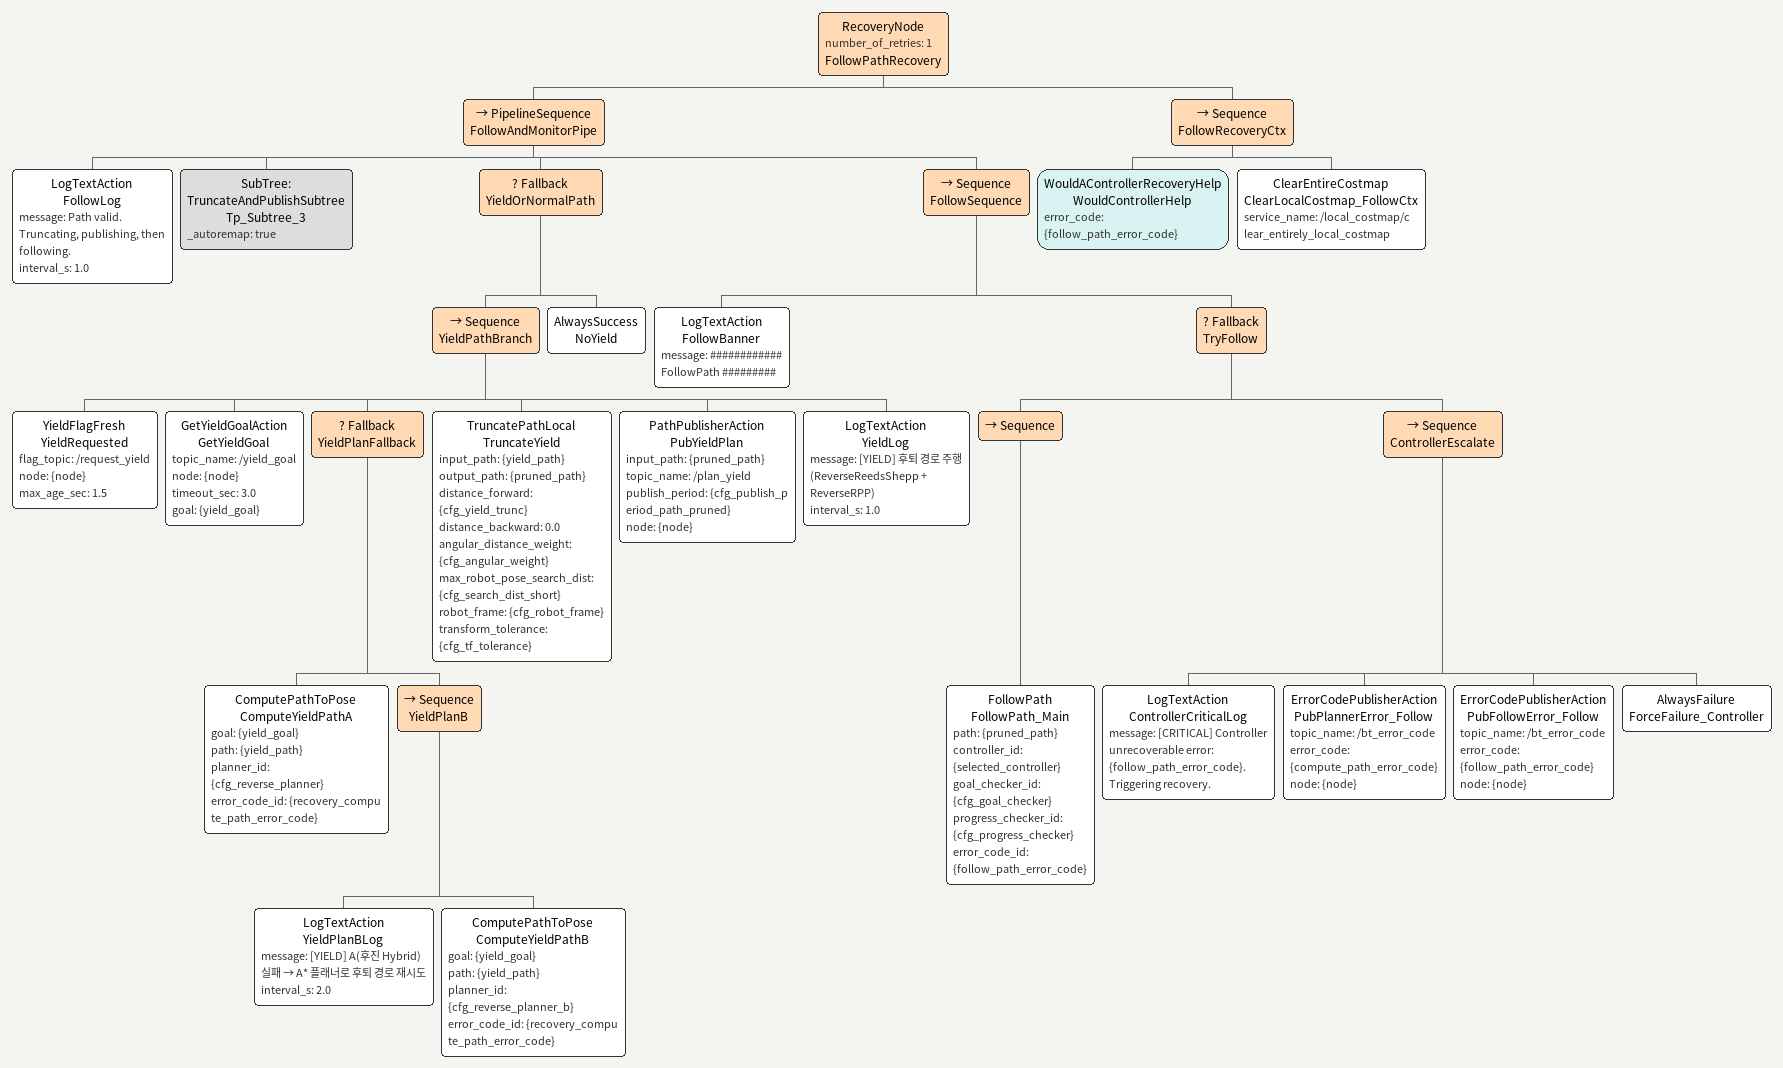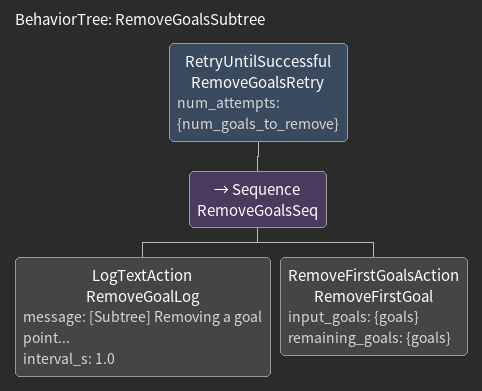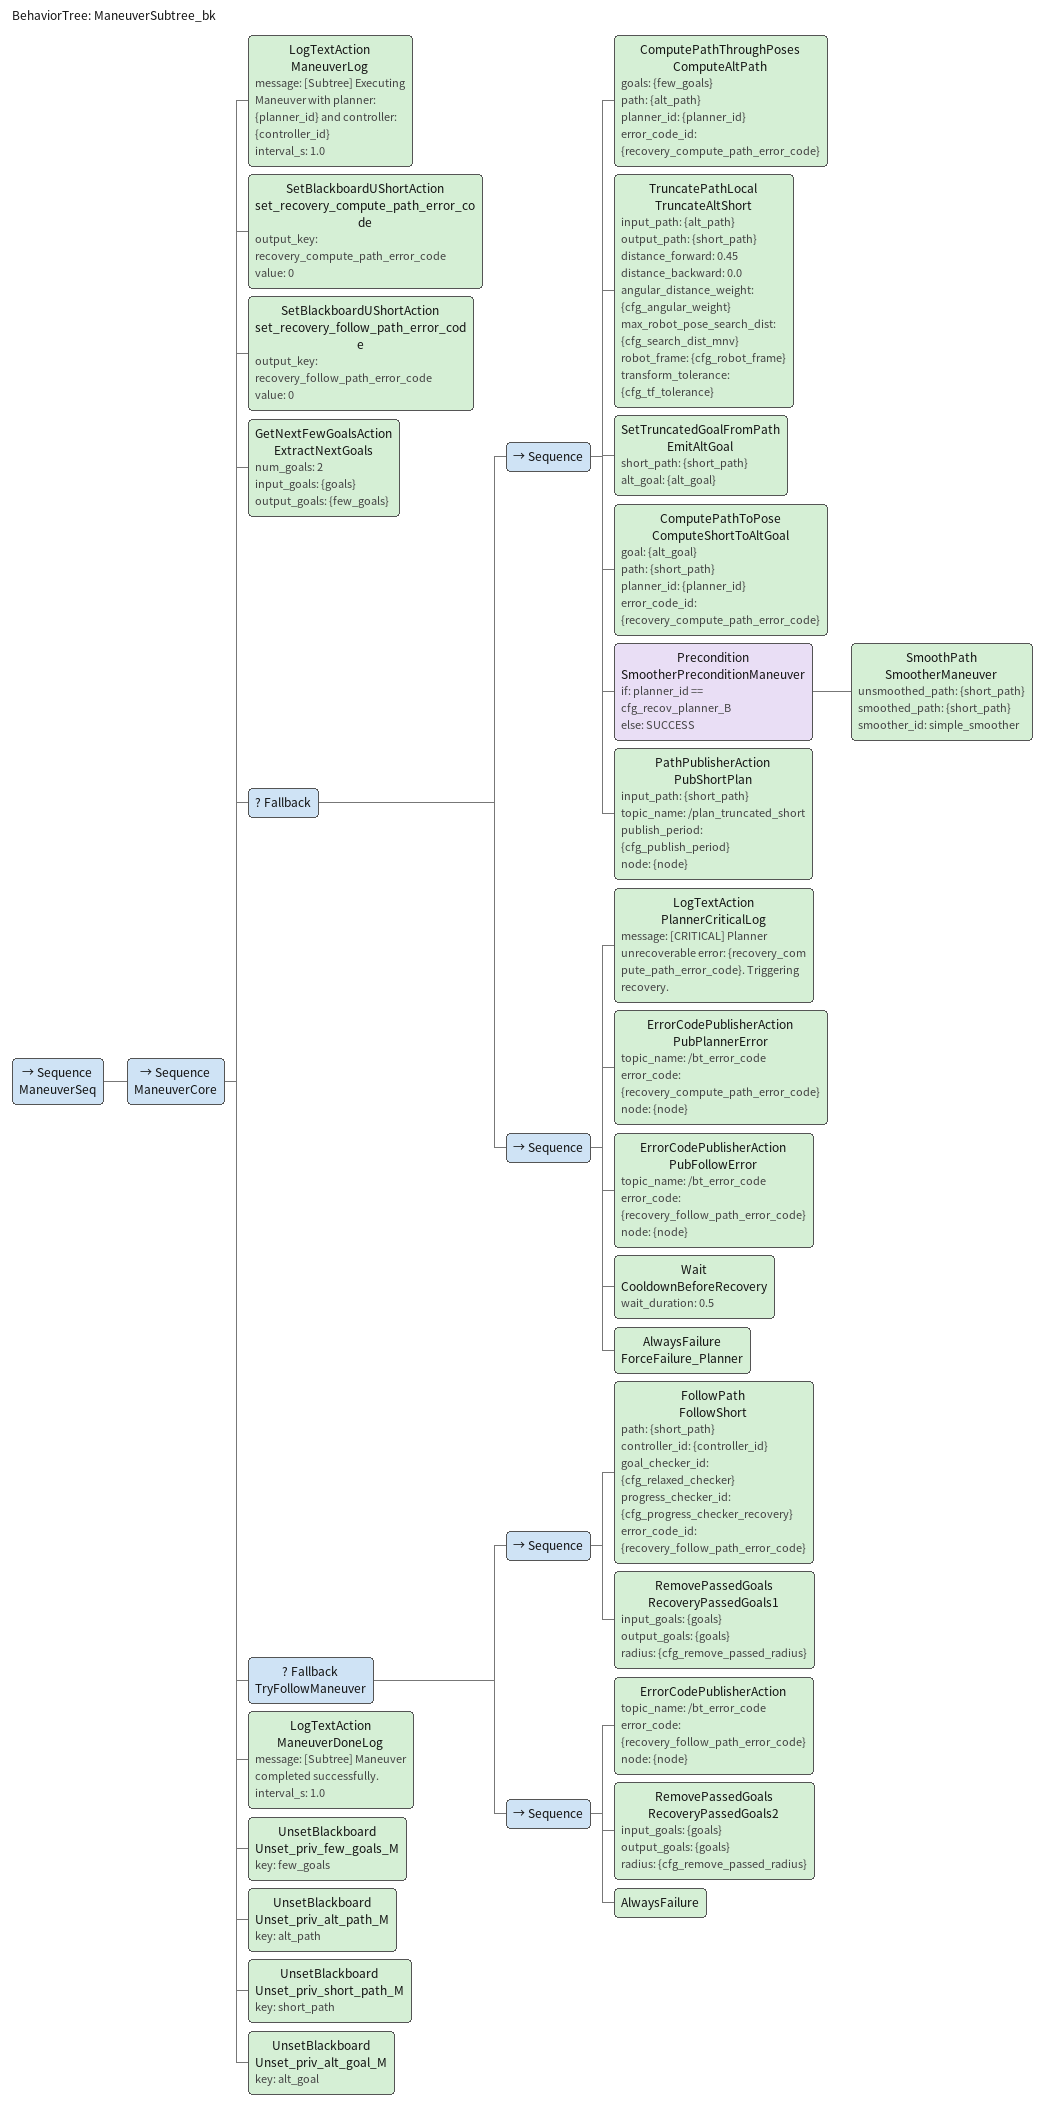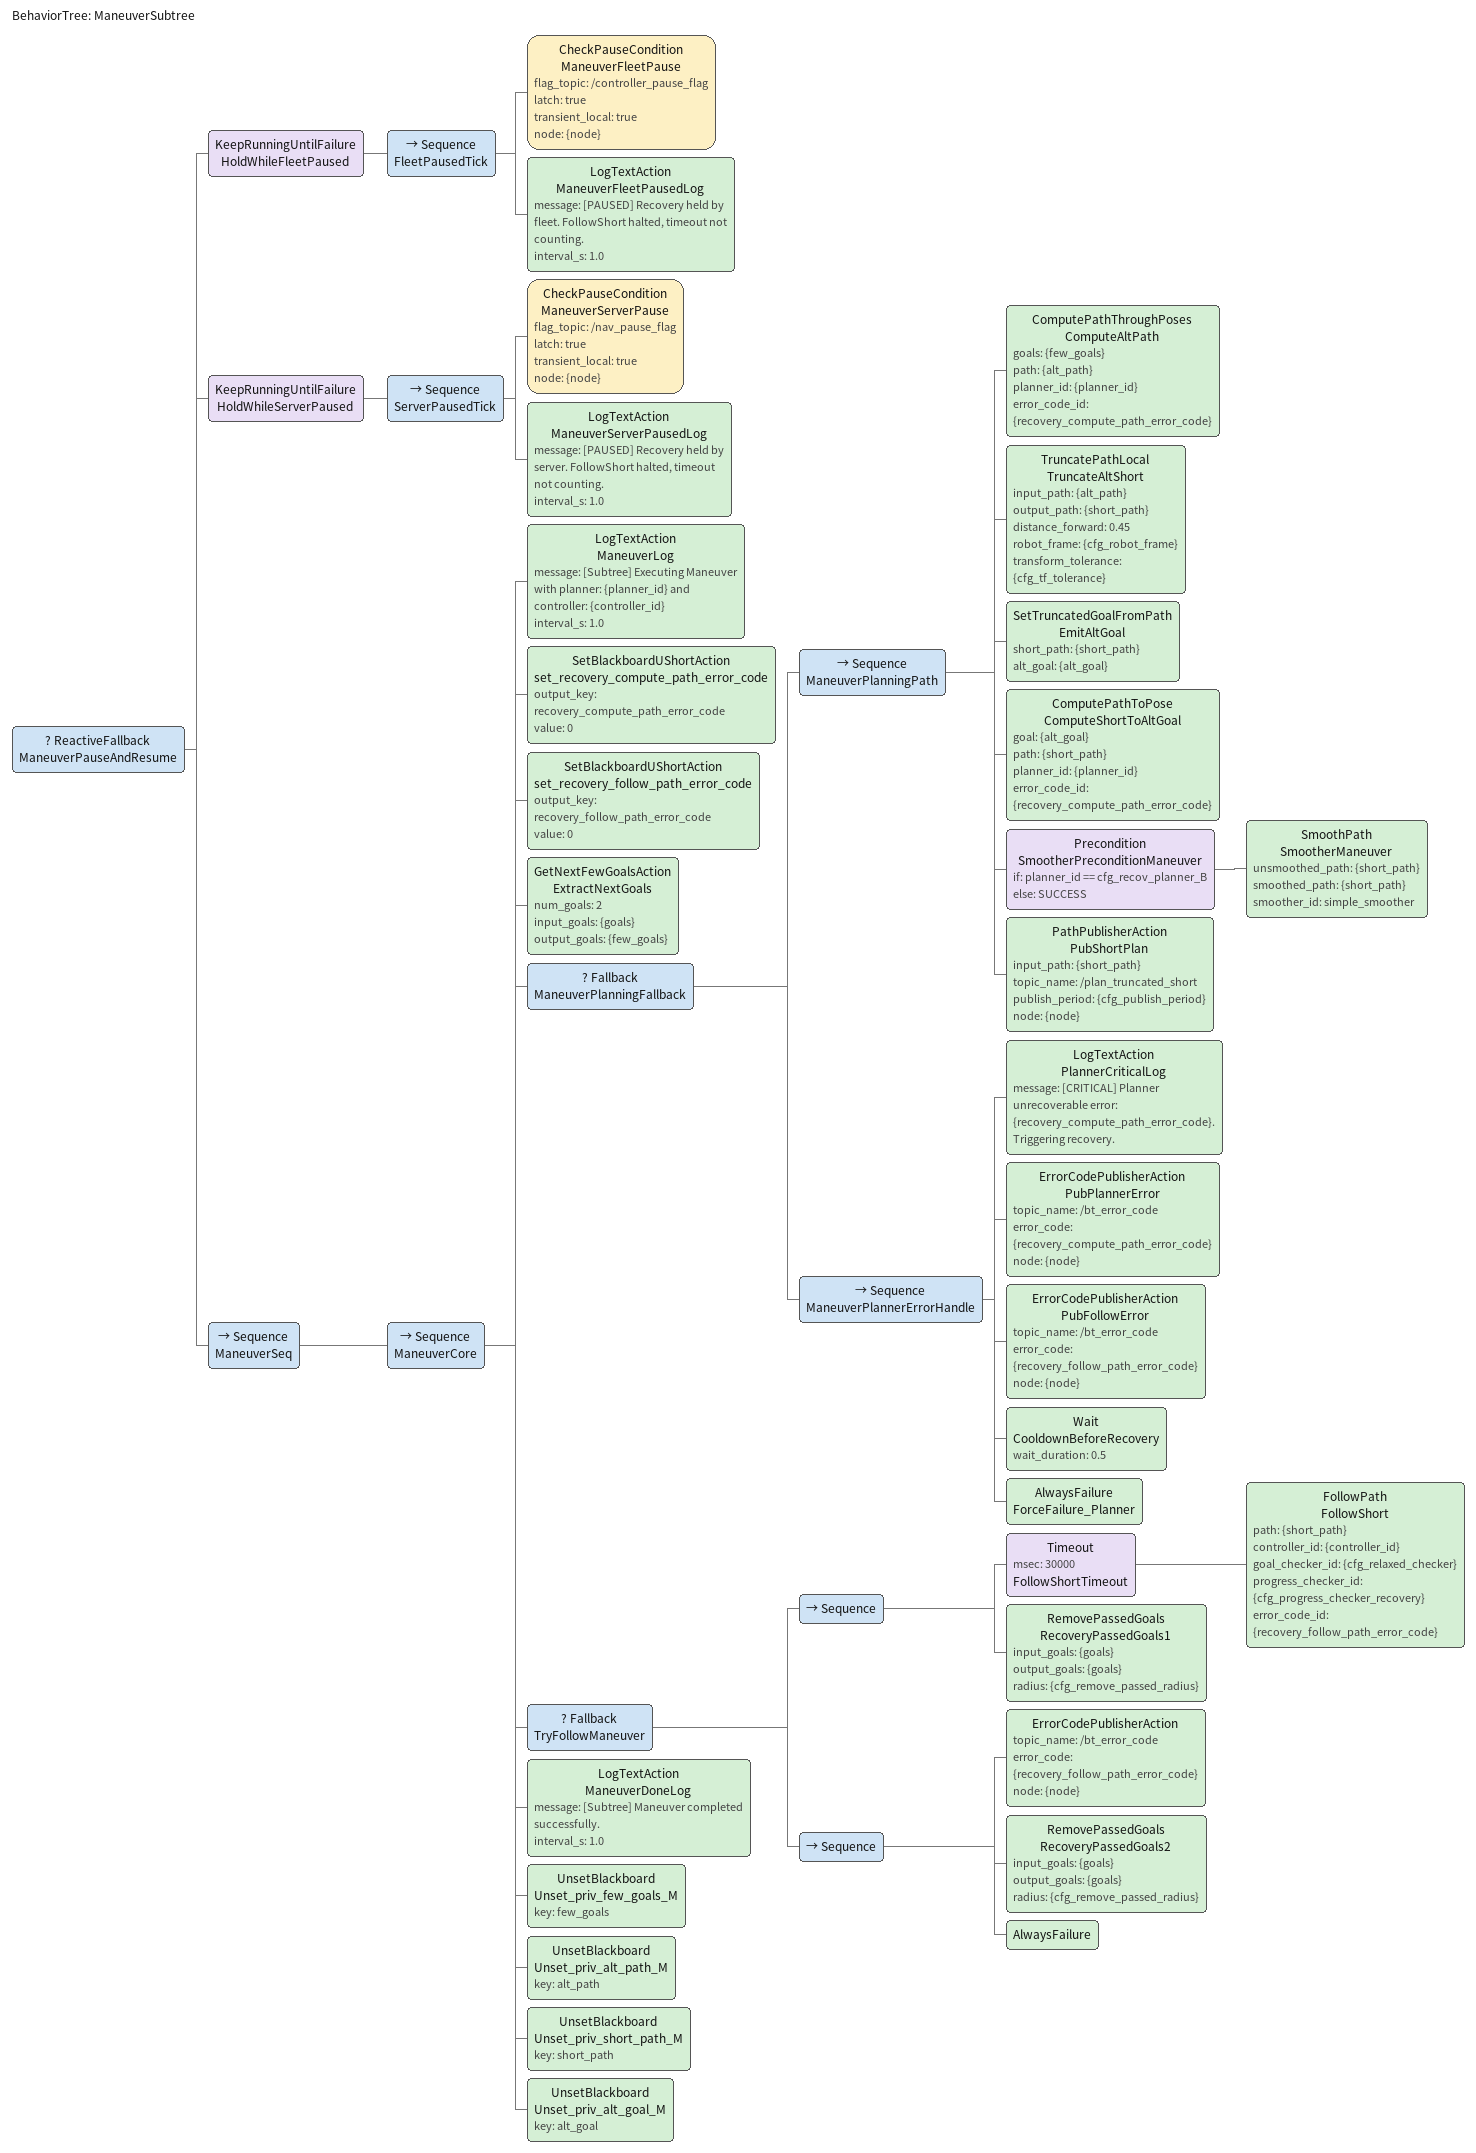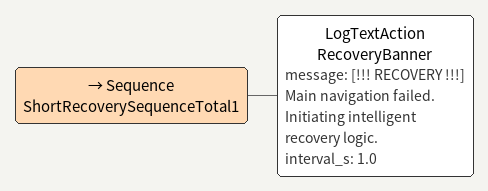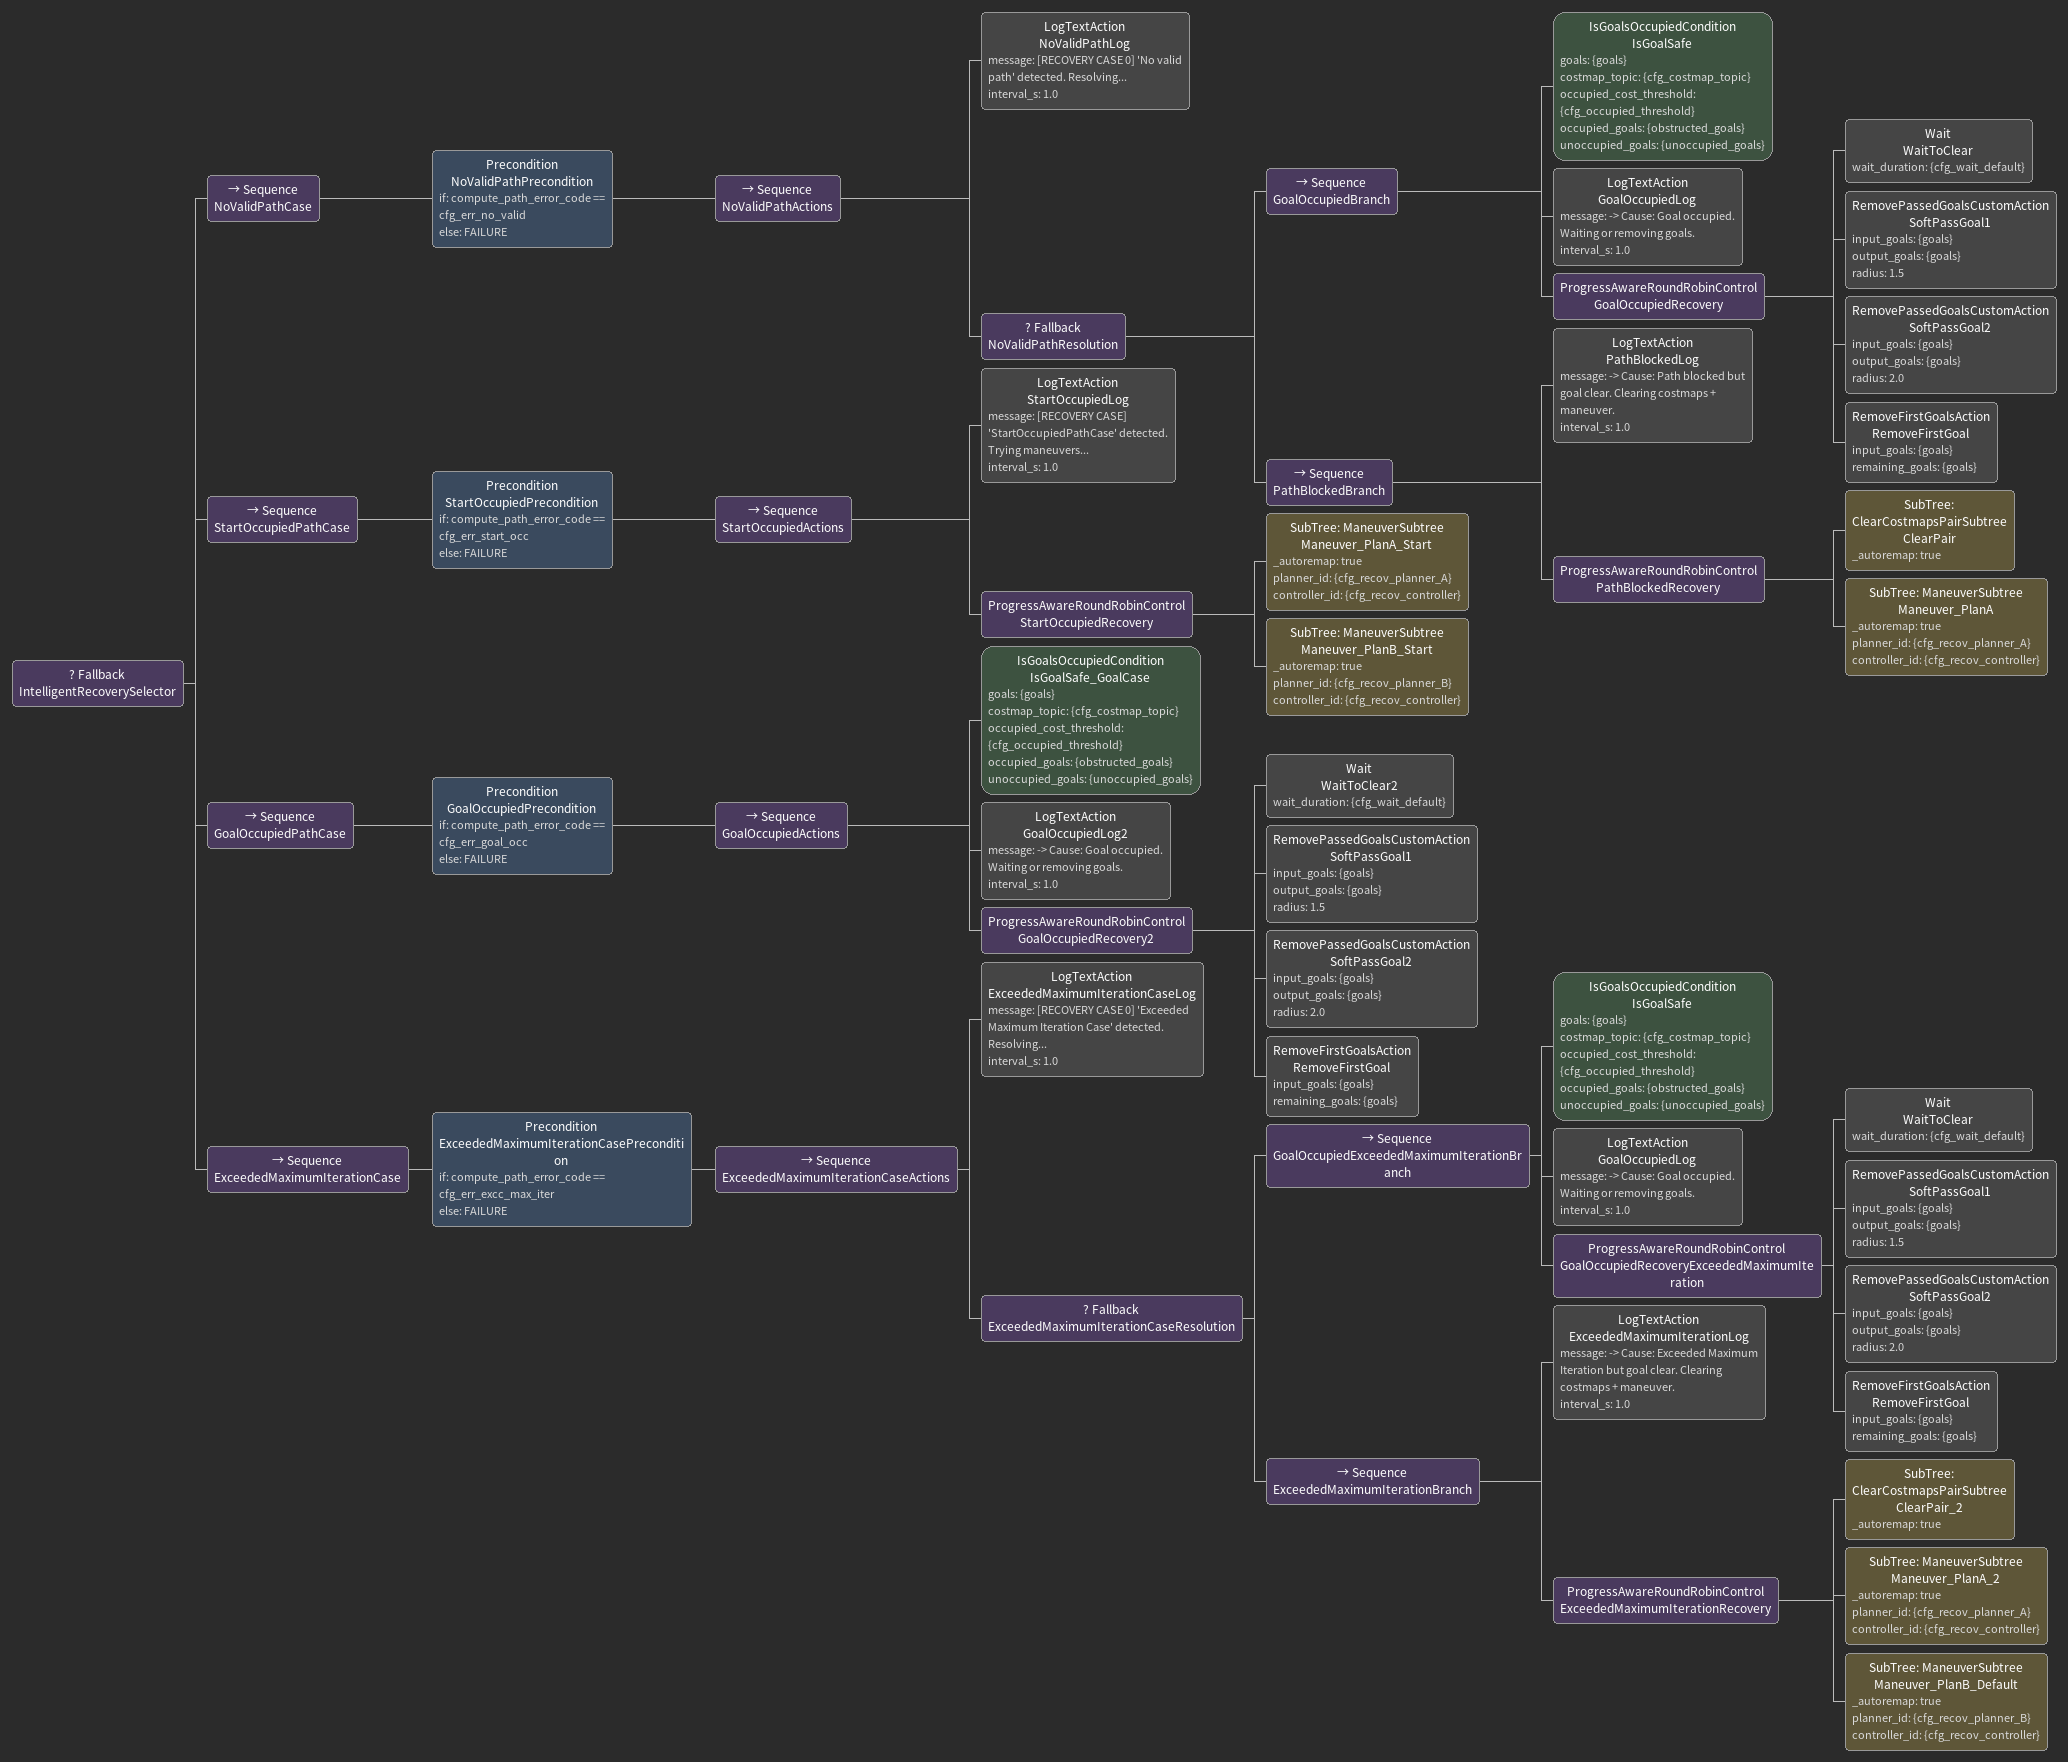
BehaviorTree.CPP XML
<RecoveryNode number_of_retries="1" name="FollowPathRecovery">
  <PipelineSequence name="FollowAndMonitorPipe">
    <LogTextAction name="FollowLog" message="Path valid. Truncating, publishing, then following." interval_s="1.0"/>
    <SubTree name="Tp_Subtree_3" ID="TruncateAndPublishSubtree" _autoremap="true"/>

    <Fallback name="YieldOrNormalPath">
      <Sequence name="YieldPathBranch">
        <YieldFlagFresh name="YieldRequested" flag_topic="/request_yield" node="{node}" max_age_sec="1.5"/>  <!-- [V2.36d] 하트비트 → VOLATILE 구독 -->
        <GetYieldGoalAction name="GetYieldGoal" topic_name="/yield_goal" node="{node}" timeout_sec="3.0" goal="{yield_goal}"/>
        <Fallback name="YieldPlanFallback">
          <ComputePathToPose name="ComputeYieldPathA" goal="{yield_goal}" path="{yield_path}" planner_id="{cfg_reverse_planner}" error_code_id="{recovery_compute_path_error_code}"/>
          <Sequence name="YieldPlanB">
            <LogTextAction name="YieldPlanBLog" message="[YIELD] A(후진 Hybrid) 실패 → A* 플래너로 후퇴 경로 재시도" interval_s="2.0"/>
            <ComputePathToPose name="ComputeYieldPathB" goal="{yield_goal}" path="{yield_path}" planner_id="{cfg_reverse_planner_b}" error_code_id="{recovery_compute_path_error_code}"/>
          </Sequence>
        </Fallback>
        <!-- [09-20 사용자] "아주 약간만 이동하면 되니 1.0 m 혹은 더 짧게 truncate" — 후진 경로를 그대로 다 따라가지 않고
             로봇 앞(경로 방향) cfg_yield_trunc 만큼만 잘라서 따라간다. 짧을수록 후진 위험·탐색 부담이 준다. -->
        <TruncatePathLocal name="TruncateYield" input_path="{yield_path}" output_path="{pruned_path}" distance_forward="{cfg_yield_trunc}" distance_backward="0.0" angular_distance_weight="{cfg_angular_weight}" max_robot_pose_search_dist="{cfg_search_dist_short}" robot_frame="{cfg_robot_frame}" transform_tolerance="{cfg_tf_tolerance}"/>
        <PathPublisherAction name="PubYieldPlan" input_path="{pruned_path}" topic_name="/plan_yield" publish_period="{cfg_publish_period_path_pruned}" node="{node}"/>
        <LogTextAction name="YieldLog" message="[YIELD] 후퇴 경로 주행 (ReverseReedsShepp + ReverseRPP)" interval_s="1.0"/>
      </Sequence>
      <AlwaysSuccess name="NoYield"/>
    </Fallback>
    <Sequence name="FollowSequence">
      <LogTextAction name="FollowBanner" message="############ FollowPath #########"/>
      <Fallback name="TryFollow">
        <Sequence>
          <FollowPath name="FollowPath_Main" path="{pruned_path}" controller_id="{selected_controller}" goal_checker_id="{cfg_goal_checker}" progress_checker_id="{cfg_progress_checker}" error_code_id="{follow_path_error_code}"/>

        </Sequence>
        <Sequence name="ControllerEscalate">
          <LogTextAction name="ControllerCriticalLog" message="[CRITICAL] Controller unrecoverable error: {follow_path_error_code}. Triggering recovery."/>
          <ErrorCodePublisherAction name="PubPlannerError_Follow" topic_name="/bt_error_code" error_code="{compute_path_error_code}" node="{node}"/>
          <ErrorCodePublisherAction name="PubFollowError_Follow" topic_name="/bt_error_code" error_code="{follow_path_error_code}" node="{node}"/>
          <AlwaysFailure name="ForceFailure_Controller"/>
        </Sequence>
      </Fallback>
    </Sequence>
  </PipelineSequence>
  <Sequence name="FollowRecoveryCtx">
    <WouldAControllerRecoveryHelp name="WouldControllerHelp" error_code="{follow_path_error_code}"/>
    <ClearEntireCostmap name="ClearLocalCostmap_FollowCtx" service_name="/local_costmap/clear_entirely_local_costmap"/>
  </Sequence>
</RecoveryNode>

<BehaviorTree ID="RemoveGoalsSubtree">
  <RetryUntilSuccessful name="RemoveGoalsRetry" num_attempts="{num_goals_to_remove}">
    <Sequence name="RemoveGoalsSeq">
      <LogTextAction name="RemoveGoalLog" message="[Subtree] Removing a goal point..." interval_s="1.0"/>
      <RemoveFirstGoalsAction name="RemoveFirstGoal" input_goals="{goals}" remaining_goals="{goals}"/>
    </Sequence>
  </RetryUntilSuccessful>
</BehaviorTree>

<BehaviorTree ID="ManeuverSubtree_bk">
  <Sequence name="ManeuverSeq">
    <Sequence name="ManeuverCore">
      <LogTextAction name="ManeuverLog" message="[Subtree] Executing Maneuver with planner: {planner_id} and controller: {controller_id}" interval_s="1.0"/>
      <SetBlackboardUShortAction name="set_recovery_compute_path_error_code" output_key="recovery_compute_path_error_code" value="0"/>
      <SetBlackboardUShortAction name="set_recovery_follow_path_error_code" output_key="recovery_follow_path_error_code" value="0"/>

      <GetNextFewGoalsAction name="ExtractNextGoals" num_goals="2" input_goals="{goals}" output_goals="{few_goals}"/>
      <Fallback>
        <Sequence>
          <ComputePathThroughPoses name="ComputeAltPath" goals="{few_goals}" path="{alt_path}" planner_id="{planner_id}" error_code_id="{recovery_compute_path_error_code}"/>
          <TruncatePathLocal name="TruncateAltShort" input_path="{alt_path}" output_path="{short_path}" distance_forward="0.45" distance_backward="0.0" angular_distance_weight="{cfg_angular_weight}" max_robot_pose_search_dist="{cfg_search_dist_mnv}" robot_frame="{cfg_robot_frame}" transform_tolerance="{cfg_tf_tolerance}"/>
          <SetTruncatedGoalFromPath name="EmitAltGoal" short_path="{short_path}" alt_goal="{alt_goal}"/>
          <ComputePathToPose name="ComputeShortToAltGoal" goal="{alt_goal}" path="{short_path}" planner_id="{planner_id}" error_code_id="{recovery_compute_path_error_code}"/>

          <!-- smoother testingg -->
          <Precondition name="SmootherPreconditionManeuver" if="planner_id == cfg_recov_planner_B" else="SUCCESS">
            <SmoothPath name="SmootherManeuver" unsmoothed_path="{short_path}" smoothed_path="{short_path}" smoother_id="simple_smoother"/>
          </Precondition>

          <PathPublisherAction name="PubShortPlan" input_path="{short_path}" topic_name="/plan_truncated_short" publish_period="{cfg_publish_period}" node="{node}"/>
        </Sequence>

        <Sequence>
          <LogTextAction name="PlannerCriticalLog" message="[CRITICAL] Planner unrecoverable error: {recovery_compute_path_error_code}. Triggering recovery."/>
          <ErrorCodePublisherAction name="PubPlannerError" topic_name="/bt_error_code" error_code="{recovery_compute_path_error_code}" node="{node}"/>
          <ErrorCodePublisherAction name="PubFollowError" topic_name="/bt_error_code" error_code="{recovery_follow_path_error_code}" node="{node}"/>
          <Wait name="CooldownBeforeRecovery" wait_duration="0.5"/>
          <AlwaysFailure name="ForceFailure_Planner"/>
        </Sequence>

      </Fallback>

      <Fallback name="TryFollowManeuver">
        <Sequence>
          <FollowPath name="FollowShort" path="{short_path}" controller_id="{controller_id}" goal_checker_id="{cfg_relaxed_checker}" progress_checker_id="{cfg_progress_checker_recovery}" error_code_id="{recovery_follow_path_error_code}"/>
          <RemovePassedGoals name="RecoveryPassedGoals1" input_goals="{goals}" output_goals="{goals}" radius="{cfg_remove_passed_radius}"/>
        </Sequence>
        <Sequence>
          <ErrorCodePublisherAction topic_name="/bt_error_code" error_code="{recovery_follow_path_error_code}" node="{node}"/>
          <RemovePassedGoals name="RecoveryPassedGoals2" input_goals="{goals}" output_goals="{goals}" radius="{cfg_remove_passed_radius}"/>
          <AlwaysFailure/>
        </Sequence>
      </Fallback>

      <LogTextAction name="ManeuverDoneLog" message="[Subtree] Maneuver completed successfully." interval_s="1.0"/>
      <!-- Free private temps immediately -->
      <UnsetBlackboard name="Unset_priv_few_goals_M" key="few_goals"/>
      <UnsetBlackboard name="Unset_priv_alt_path_M" key="alt_path"/>
      <UnsetBlackboard name="Unset_priv_short_path_M" key="short_path"/>
      <UnsetBlackboard name="Unset_priv_alt_goal_M" key="alt_goal"/>

    </Sequence>

  </Sequence>

</BehaviorTree>

<BehaviorTree ID="ManeuverSubtree">
  <ReactiveFallback name="ManeuverPauseAndResume">

<!-- [1] Pause 브랜치 -->

    <!-- [1] 다중로봇 조정(fleet_decision)이 건 pause -->
    <KeepRunningUntilFailure name="HoldWhileFleetPaused">
      <Sequence name="FleetPausedTick">
        <CheckPauseCondition name="ManeuverFleetPause" flag_topic="/controller_pause_flag" latch="true" transient_local="true" node="{node}"/>
        <LogTextAction name="ManeuverFleetPausedLog" message="[PAUSED] Recovery held by fleet. FollowShort halted, timeout not counting." interval_s="1.0"/>
      </Sequence>
    </KeepRunningUntilFailure>

    <!-- [2] 관제 서버가 건 pause (winros_bridge DRIVING_PAUSE -> navigation_manager) -->
    <KeepRunningUntilFailure name="HoldWhileServerPaused">
      <Sequence name="ServerPausedTick">
        <CheckPauseCondition name="ManeuverServerPause" flag_topic="/nav_pause_flag" latch="true" transient_local="true" node="{node}"/>
        <LogTextAction name="ManeuverServerPausedLog" message="[PAUSED] Recovery held by server. FollowShort halted, timeout not counting." interval_s="1.0"/>
      </Sequence>
    </KeepRunningUntilFailure>

    <!-- [2] 주행 브랜치: 기존 Maneuver 로직 (Pause가 아닐 때만 실행됨) -->
    <Sequence name="ManeuverSeq">
      <Sequence name="ManeuverCore">
        <LogTextAction name="ManeuverLog" message="[Subtree] Executing Maneuver with planner: {planner_id} and controller: {controller_id}" interval_s="1.0"/>

        <SetBlackboardUShortAction name="set_recovery_compute_path_error_code" output_key="recovery_compute_path_error_code" value="0"/>
        <SetBlackboardUShortAction name="set_recovery_follow_path_error_code" output_key="recovery_follow_path_error_code" value="0"/>

        <GetNextFewGoalsAction name="ExtractNextGoals" num_goals="2" input_goals="{goals}" output_goals="{few_goals}"/>

        <!-- Planning Fallback (에러 처리 포함) -->
        <Fallback name="ManeuverPlanningFallback">
          <Sequence name="ManeuverPlanningPath">
            <ComputePathThroughPoses name="ComputeAltPath" goals="{few_goals}" path="{alt_path}" planner_id="{planner_id}" error_code_id="{recovery_compute_path_error_code}"/>
            <TruncatePathLocal name="TruncateAltShort" input_path="{alt_path}" output_path="{short_path}" distance_forward="0.45" robot_frame="{cfg_robot_frame}" transform_tolerance="{cfg_tf_tolerance}"/>
            <SetTruncatedGoalFromPath name="EmitAltGoal" short_path="{short_path}" alt_goal="{alt_goal}"/>
            <ComputePathToPose name="ComputeShortToAltGoal" goal="{alt_goal}" path="{short_path}" planner_id="{planner_id}" error_code_id="{recovery_compute_path_error_code}"/>
            <!-- smoother testingg -->
            <Precondition name="SmootherPreconditionManeuver" if="planner_id == cfg_recov_planner_B" else="SUCCESS">
              <SmoothPath name="SmootherManeuver" unsmoothed_path="{short_path}" smoothed_path="{short_path}" smoother_id="simple_smoother"/>
            </Precondition>

            <PathPublisherAction name="PubShortPlan" input_path="{short_path}" topic_name="/plan_truncated_short" publish_period="{cfg_publish_period}" node="{node}"/>
          </Sequence>

          <Sequence name="ManeuverPlannerErrorHandle">
            <LogTextAction name="PlannerCriticalLog" message="[CRITICAL] Planner unrecoverable error: {recovery_compute_path_error_code}. Triggering recovery."/>
            <ErrorCodePublisherAction name="PubPlannerError" topic_name="/bt_error_code" error_code="{recovery_compute_path_error_code}" node="{node}"/>
            <ErrorCodePublisherAction name="PubFollowError" topic_name="/bt_error_code" error_code="{recovery_follow_path_error_code}" node="{node}"/>
            <Wait name="CooldownBeforeRecovery" wait_duration="0.5"/>
            <AlwaysFailure name="ForceFailure_Planner"/>
          </Sequence>
        </Fallback>

        <!-- FollowPath Fallback (에러 처리 포함) -->
        <Fallback name="TryFollowManeuver">
          <Sequence>
            <Timeout msec="30000" name="FollowShortTimeout">
              <FollowPath name="FollowShort" path="{short_path}" controller_id="{controller_id}" goal_checker_id="{cfg_relaxed_checker}" progress_checker_id="{cfg_progress_checker_recovery}" error_code_id="{recovery_follow_path_error_code}"/>
            </Timeout>
            <RemovePassedGoals name="RecoveryPassedGoals1" input_goals="{goals}" output_goals="{goals}" radius="{cfg_remove_passed_radius}"/>
          </Sequence>
          <Sequence>
            <ErrorCodePublisherAction topic_name="/bt_error_code" error_code="{recovery_follow_path_error_code}" node="{node}"/>
            <RemovePassedGoals name="RecoveryPassedGoals2" input_goals="{goals}" output_goals="{goals}" radius="{cfg_remove_passed_radius}"/>
            <AlwaysFailure/>
          </Sequence>
        </Fallback>

        <LogTextAction name="ManeuverDoneLog" message="[Subtree] Maneuver completed successfully." interval_s="1.0"/>

        <!-- 자원 정리 -->
        <UnsetBlackboard name="Unset_priv_few_goals_M" key="few_goals"/>
        <UnsetBlackboard name="Unset_priv_alt_path_M" key="alt_path"/>
        <UnsetBlackboard name="Unset_priv_short_path_M" key="short_path"/>
        <UnsetBlackboard name="Unset_priv_alt_goal_M" key="alt_goal"/>
      </Sequence>
    </Sequence>
  </ReactiveFallback>
</BehaviorTree>

<Sequence name="ShortRecoverySequenceTotal1">
  <LogTextAction name="RecoveryBanner" message="[!!! RECOVERY !!!] Main navigation failed. Initiating intelligent recovery logic." interval_s="1.0"/>
</Sequence>

<Fallback name="IntelligentRecoverySelector">

  <Sequence name="NoValidPathCase">
    <Precondition name="NoValidPathPrecondition" if="compute_path_error_code == cfg_err_no_valid" else="FAILURE">
      <Sequence name="NoValidPathActions">
        <LogTextAction name="NoValidPathLog" message="[RECOVERY CASE 0] 'No valid path' detected. Resolving..." interval_s="1.0"/>
        <Fallback name="NoValidPathResolution">
          <Sequence name="GoalOccupiedBranch">
            <IsGoalsOccupiedCondition name="IsGoalSafe" goals="{goals}" costmap_topic="{cfg_costmap_topic}" occupied_cost_threshold="{cfg_occupied_threshold}" occupied_goals="{obstructed_goals}" unoccupied_goals="{unoccupied_goals}"/>
            <LogTextAction name="GoalOccupiedLog" message=" -> Cause: Goal occupied. Waiting or removing goals." interval_s="1.0"/>
              <ProgressAwareRoundRobinControl name="GoalOccupiedRecovery">
                <Wait name="WaitToClear" wait_duration="{cfg_wait_default}"/>
                <RemovePassedGoalsCustomAction name="SoftPassGoal1" input_goals="{goals}" output_goals="{goals}" radius="1.5"/>
                <RemovePassedGoalsCustomAction name="SoftPassGoal2" input_goals="{goals}" output_goals="{goals}" radius="2.0"/>
                <RemoveFirstGoalsAction name="RemoveFirstGoal" input_goals="{goals}" remaining_goals="{goals}"/>

              </ProgressAwareRoundRobinControl>
          </Sequence>

          <Sequence name="PathBlockedBranch">
            <LogTextAction name="PathBlockedLog" message=" -> Cause: Path blocked but goal clear. Clearing costmaps + maneuver." interval_s="1.0"/>
            <ProgressAwareRoundRobinControl name="PathBlockedRecovery">
              <SubTree name="ClearPair" ID="ClearCostmapsPairSubtree" _autoremap="true"/>
              <SubTree name="Maneuver_PlanA" ID="ManeuverSubtree" _autoremap="true" planner_id="{cfg_recov_planner_A}" controller_id="{cfg_recov_controller}"/>
            </ProgressAwareRoundRobinControl>
          </Sequence>
        </Fallback>
      </Sequence>
    </Precondition>
  </Sequence>

  <Sequence name="StartOccupiedPathCase">
    <Precondition name="StartOccupiedPrecondition" if="compute_path_error_code == cfg_err_start_occ" else="FAILURE">
      <Sequence name="StartOccupiedActions">
        <LogTextAction name="StartOccupiedLog" message="[RECOVERY CASE] 'StartOccupiedPathCase' detected. Trying maneuvers..." interval_s="1.0"/>
        <ProgressAwareRoundRobinControl name="StartOccupiedRecovery">
          <SubTree name="Maneuver_PlanA_Start" ID="ManeuverSubtree" _autoremap="true" planner_id="{cfg_recov_planner_A}" controller_id="{cfg_recov_controller}"/>
          <SubTree name="Maneuver_PlanB_Start" ID="ManeuverSubtree" _autoremap="true" planner_id="{cfg_recov_planner_B}" controller_id="{cfg_recov_controller}"/>
        </ProgressAwareRoundRobinControl>
      </Sequence>
    </Precondition>
  </Sequence>

  <Sequence name="GoalOccupiedPathCase">
    <Precondition name="GoalOccupiedPrecondition" if="compute_path_error_code == cfg_err_goal_occ" else="FAILURE">
      <Sequence name="GoalOccupiedActions">
        <IsGoalsOccupiedCondition name="IsGoalSafe_GoalCase" goals="{goals}" costmap_topic="{cfg_costmap_topic}" occupied_cost_threshold="{cfg_occupied_threshold}" occupied_goals="{obstructed_goals}" unoccupied_goals="{unoccupied_goals}"/>
        <LogTextAction name="GoalOccupiedLog2" message=" -> Cause: Goal occupied. Waiting or removing goals." interval_s="1.0"/>
        <ProgressAwareRoundRobinControl name="GoalOccupiedRecovery2">
          <Wait name="WaitToClear2" wait_duration="{cfg_wait_default}"/>
          <RemovePassedGoalsCustomAction name="SoftPassGoal1" input_goals="{goals}" output_goals="{goals}" radius="1.5"/>
          <RemovePassedGoalsCustomAction name="SoftPassGoal2" input_goals="{goals}" output_goals="{goals}" radius="2.0"/>
          <RemoveFirstGoalsAction name="RemoveFirstGoal" input_goals="{goals}" remaining_goals="{goals}"/>

        </ProgressAwareRoundRobinControl>
      </Sequence>
    </Precondition>
  </Sequence>

  <Sequence name="ExceededMaximumIterationCase">
    <Precondition name="ExceededMaximumIterationCasePrecondition" if="compute_path_error_code == cfg_err_excc_max_iter" else="FAILURE">
      <Sequence name="ExceededMaximumIterationCaseActions">
        <LogTextAction name="ExceededMaximumIterationCaseLog" message="[RECOVERY CASE 0] 'Exceeded Maximum Iteration Case' detected. Resolving..." interval_s="1.0"/>
        <Fallback name="ExceededMaximumIterationCaseResolution">
          <Sequence name="GoalOccupiedExceededMaximumIterationBranch">
            <IsGoalsOccupiedCondition name="IsGoalSafe" goals="{goals}" costmap_topic="{cfg_costmap_topic}" occupied_cost_threshold="{cfg_occupied_threshold}" occupied_goals="{obstructed_goals}" unoccupied_goals="{unoccupied_goals}"/>
            <LogTextAction name="GoalOccupiedLog" message=" -> Cause: Goal occupied. Waiting or removing goals." interval_s="1.0"/>

            <ProgressAwareRoundRobinControl name="GoalOccupiedRecoveryExceededMaximumIteration">
              <Wait name="WaitToClear" wait_duration="{cfg_wait_default}"/>
              <RemovePassedGoalsCustomAction name="SoftPassGoal1" input_goals="{goals}" output_goals="{goals}" radius="1.5"/>
              <RemovePassedGoalsCustomAction name="SoftPassGoal2" input_goals="{goals}" output_goals="{goals}" radius="2.0"/>
              <RemoveFirstGoalsAction name="RemoveFirstGoal" input_goals="{goals}" remaining_goals="{goals}"/>

            </ProgressAwareRoundRobinControl>
          </Sequence>

          <Sequence name="ExceededMaximumIterationBranch">
            <LogTextAction name="ExceededMaximumIterationLog" message=" -> Cause: Exceeded Maximum Iteration but goal clear. Clearing costmaps + maneuver." interval_s="1.0"/>
            <ProgressAwareRoundRobinControl name="ExceededMaximumIterationRecovery">
              <SubTree name="ClearPair_2" ID="ClearCostmapsPairSubtree" _autoremap="true"/>
              <SubTree name="Maneuver_PlanA_2" ID="ManeuverSubtree" _autoremap="true" planner_id="{cfg_recov_planner_A}" controller_id="{cfg_recov_controller}"/>
              <SubTree name="Maneuver_PlanB_Default" ID="ManeuverSubtree" _autoremap="true" planner_id="{cfg_recov_planner_B}" controller_id="{cfg_recov_controller}"/>
            </ProgressAwareRoundRobinControl>
          </Sequence>
        </Fallback>
      </Sequence>
    </Precondition>
  </Sequence>

</Fallback>
